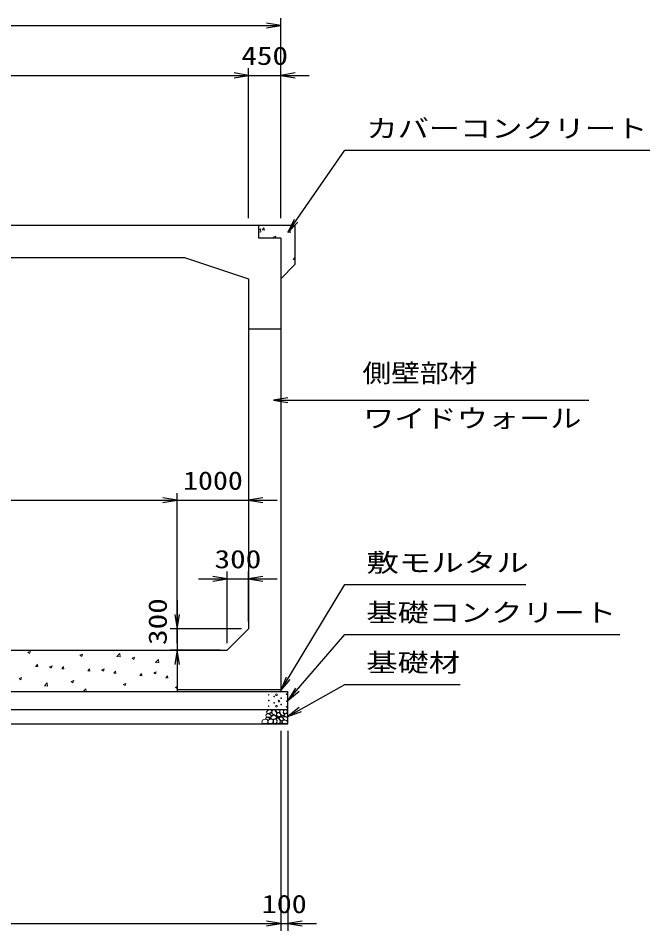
# Model space of a CAD drawing. Units: millimetres at full size. Extents: x 0 to 84100, y 0 to 59400.
# Drawn here: x 44822 to 53671, y 29520 to 42300 of the extents above; entities that cross this region are included whole.
import ezdxf
from ezdxf.enums import TextEntityAlignment as Align

# ---------------------------------------------------------------- set-up
doc = ezdxf.new("R2010")
doc.units = ezdxf.units.MM
for name, color, linetype, lineweight in [('D-DCR-HCHn', 4, 'Continuous', 9), ('D-STR-DIM', 7, 'Continuous', 25), ('D-STR-STRn', 1, 'Continuous', 25), ('D-STR-TXT', 7, 'Continuous', 25)]:
    doc.layers.add(name, color=color, linetype=linetype, lineweight=lineweight)
doc.styles.add('ＭＳ ゴシック', font='')
doc.styles.get('ＭＳ ゴシック').set_extended_font_data('MS Gothic')

# ---------------------------------------------------------------- blocks, each defined once
blk = doc.blocks.new('open_arrow')
at = {"color": 0, "linetype": 'Continuous', "lineweight": -2}
blk.add_lwpolyline([(7.5, 1.25), (0, 0), (7.5, -1.25)], dxfattribs=at)

msp = doc.modelspace()

# ---------------------------------------------------------------- linework, layer by layer
at = {"layer": 'D-DCR-HCHn'}
for p, q in [((48241.006, 39335.643), (48265.496, 39364.83)), ((48270.98, 39331.53), (48265.106, 39363.373)), ((48195, 39331.415), (48214.395, 39351.629)), ((48195, 39306.77), (48220.151, 39302.87)), ((48220.057, 39303.274), (48214.445, 39351.518)), ((48240.464, 39335.635), (48270.828, 39332.978)), ((48394.795, 39232.237), (48430.365, 39245.891)), ((48421.496, 39220), (48430.206, 39245.958)), ((48604.832, 39303.757), (48635.196, 39301.1)), ((48605.376, 39303.765), (48629.866, 39332.951)), ((48635.348, 39299.65), (48629.474, 39331.492)), ((48394.607, 39232.205), (48412.703, 39220)), ((48697.836, 39027.675), (48700, 39026.215)), ((48698.025, 39027.706), (48700, 39028.464)), ((48675.318, 38921.643), (48700, 38919.484)), ((48675.862, 38921.651), (48700, 38950.417)), ((48700, 38949.144), (48699.957, 38949.378)), ((44956.819, 33419.56), (44982.088, 33402.516)), ((44957.018, 33419.577), (44992.588, 33433.231)), ((44982.112, 33402.614), (44992.413, 33433.312)), ((45662.727, 33446.594), (45665.996, 33450)), ((45662.86, 33446.097), (45708.04, 33439.089)), ((45686.881, 33378.875), (45712.15, 33361.831)), ((45687.081, 33378.892), (45722.65, 33392.546)), ((45707.955, 33439.489), (45706.732, 33450)), ((45712.174, 33361.93), (45722.474, 33392.628)), ((46204.885, 33362.509), (46244.453, 33403.747)), ((46205.018, 33362.011), (46250.198, 33355.004)), ((46250.113, 33355.404), (46244.501, 33403.649)), ((46817.657, 33444.969), (46848.021, 33442.312)), ((46818.21, 33444.971), (46822.43, 33450)), ((46848.129, 33440.871), (46846.445, 33450)), ((45066.851, 33222.249), (45091.341, 33251.435)), ((45096.773, 33218.16), (45090.9, 33250.003)), ((45260.248, 33215.046), (45295.818, 33228.7)), ((45285.341, 33198.084), (45295.641, 33228.782)), ((46416.942, 33338.19), (46442.211, 33321.146)), ((46417.144, 33338.207), (46452.713, 33351.861)), ((46442.235, 33321.245), (46452.536, 33351.943)), ((46747.043, 33278.424), (46786.611, 33319.662)), ((46747.177, 33277.925), (46792.356, 33270.918)), ((46792.271, 33271.32), (46786.659, 33319.564)), ((45066.302, 33222.246), (45096.666, 33219.589)), ((45260.048, 33215.03), (45285.317, 33197.986)), ((45430.67, 33190.368), (45461.034, 33187.711)), ((45431.22, 33190.37), (45455.71, 33219.557)), ((45461.141, 33186.279), (45455.267, 33218.122)), ((45795.038, 33158.49), (45825.402, 33155.833)), ((45795.589, 33158.492), (45820.079, 33187.679)), ((45825.509, 33154.399), (45819.635, 33186.242)), ((45990.11, 33174.345), (46015.379, 33157.301)), ((45990.311, 33174.361), (46025.88, 33188.015)), ((46015.402, 33157.4), (46025.703, 33188.098)), ((46159.406, 33126.611), (46189.77, 33123.955)), ((46159.959, 33126.614), (46184.449, 33155.8)), ((46189.876, 33122.518), (46184.003, 33154.361)), ((46524.328, 33094.736), (46548.818, 33123.922)), ((46554.244, 33090.638), (46548.37, 33122.48)), ((46720.171, 33133.66), (46745.44, 33116.616)), ((46720.374, 33133.676), (46755.943, 33147.33)), ((46745.464, 33116.715), (46755.764, 33147.413)), ((44833.215, 33051.184), (44858.484, 33034.14)), ((44833.415, 33051.201), (44868.985, 33064.854)), ((44858.508, 33034.238), (44868.808, 33064.936)), ((45187.919, 32951.741), (45227.486, 32992.979)), ((45233.146, 32944.638), (45227.534, 32992.882)), ((45563.277, 33010.499), (45588.546, 32993.455)), ((45563.478, 33010.515), (45599.047, 33024.169)), ((45588.569, 32993.554), (45598.87, 33024.252)), ((46293.541, 32969.83), (46329.11, 32983.484)), ((46318.631, 32952.869), (46328.931, 32983.567)), ((46523.774, 33094.733), (46554.138, 33092.077)), ((46888.143, 33062.855), (46918.507, 33060.199)), ((46888.697, 33062.858), (46913.187, 33092.044)), ((46918.612, 33058.757), (46912.738, 33090.6)), ((45188.051, 32951.246), (45233.231, 32944.239)), ((45732.325, 32870), (45769.644, 32908.894)), ((45774.206, 32870), (45769.692, 32908.798)), ((46293.338, 32969.815), (46318.607, 32952.77)), ((47023.4, 32929.13), (47048.669, 32912.085)), ((47023.603, 32929.145), (47050, 32939.278)), ((47048.692, 32912.185), (47050, 32916.082))]:
    msp.add_line(p, q, dxfattribs=at)
for points in [[(48367.988, 32579.601), (48374.036, 32585.086), (48375.103, 32590.792), (48371.586, 32603.305), (48361.29, 32617.61), (48338.996, 32616.105), (48317.429, 32605.811), (48302.805, 32585.597), (48304.979, 32572.456), (48311.98, 32565.716), (48323.231, 32563.215), (48339.489, 32567.483), (48360.711, 32574.481)], [(48426.553, 32536.214), (48439.311, 32540.569), (48440.575, 32568.678), (48427.488, 32597.359), (48410.552, 32613.536), (48378.597, 32607.032), (48375.867, 32571.913), (48386.184, 32559.876), (48414.261, 32544.301)], [(48530.31, 32613.906), (48537.244, 32593.102), (48534.933, 32569.988), (48551.113, 32544.562), (48530.31, 32533.005), (48507.195, 32544.562), (48493.327, 32563.053), (48488.704, 32593.102), (48493.327, 32609.283), (48507.195, 32616.217)], [(48548.802, 32611.594), (48569.605, 32616.217), (48588.096, 32606.971), (48590.408, 32586.168), (48585.785, 32569.988), (48562.67, 32563.053), (48546.49, 32563.053), (48539.556, 32574.611), (48539.556, 32600.037)], [(48290.028, 32422.493), (48305.163, 32424.274), (48315.134, 32429.787), (48319.165, 32442.722), (48319.055, 32454.963), (48309.828, 32471.678), (48291.758, 32482.822), (48264.269, 32478.403), (48242.547, 32470.334), (48237.357, 32446.125), (48241.97, 32428.257), (48263.116, 32422.877)], [(48322.403, 32470.331), (48332.105, 32475.079), (48339.11, 32483.822), (48339.281, 32495.084), (48335.058, 32505.627), (48319.811, 32507.625), (48304.946, 32508.018), (48290.519, 32502.512), (48288.151, 32493.273), (48300.46, 32482.195), (48315.445, 32473.15)], [(48306.628, 32511.832), (48301.312, 32516.874), (48294.524, 32525.68), (48292.855, 32533.275), (48296.856, 32547.685), (48310.912, 32558.67), (48331.093, 32557.89), (48358.302, 32543.001), (48367.914, 32530.757), (48364.848, 32516.784), (48355.222, 32510.04), (48346.401, 32509.145), (48332.637, 32509.524), (48319.192, 32511.002)], [(48387.648, 32473.637), (48372.694, 32482.556), (48346.56, 32482.292), (48325.07, 32463.525), (48321.357, 32434.899), (48335.147, 32424.245), (48371.902, 32421.871), (48388.269, 32431.633), (48392.828, 32454.06)], [(48350.029, 32485.265), (48345.817, 32488.446), (48342.314, 32493.505), (48342.19, 32500.431), (48346.586, 32506.067), (48354.231, 32507.977), (48360.644, 32506.179), (48362.296, 32500.442), (48363.104, 32494.835), (48362.119, 32487.456), (48356.025, 32484.127)], [(48395.202, 32545.711), (48393.546, 32539.566), (48387.989, 32535.193), (48375.81, 32533.302), (48364.695, 32539.802), (48354.408, 32549.138), (48345.142, 32557.333), (48345.365, 32563.462), (48351.264, 32568.875), (48365.797, 32570.356), (48378.53, 32564.383), (48387.989, 32555.165), (48392.719, 32550.556)], [(48386.797, 32479.532), (48422.171, 32486.129), (48437.218, 32498.266), (48441.97, 32517.263), (48427.287, 32531.629), (48398.677, 32539.69), (48377.03, 32526.761), (48363.039, 32509.347), (48366.998, 32491.67)], [(48435.412, 32427.783), (48416.15, 32423.503), (48399.028, 32432.064), (48396.888, 32451.326), (48399.032, 32474.878), (48422.571, 32482.327), (48437.553, 32478.603), (48443.973, 32462.027), (48443.973, 32438.484)], [(48452.534, 32425.643), (48446.114, 32444.905), (48448.254, 32466.308), (48433.272, 32489.85), (48452.534, 32500.551), (48473.937, 32489.85), (48486.778, 32472.728), (48491.059, 32444.905), (48486.778, 32429.924), (48473.937, 32423.503)], [(48491.015, 32558.431), (48502.573, 32530.693), (48493.327, 32519.136), (48465.589, 32519.136), (48454.032, 32523.759), (48442.475, 32539.939), (48442.475, 32553.808), (48454.032, 32572.299), (48467.901, 32574.611)], [(48456.815, 32500.551), (48446.114, 32509.112), (48450.394, 32515.533), (48465.376, 32515.533), (48471.796, 32513.393), (48476.077, 32504.832), (48469.656, 32498.411)], [(48488.918, 32477.009), (48478.217, 32502.692), (48486.778, 32513.393), (48512.461, 32513.393), (48523.162, 32509.112), (48533.863, 32494.131), (48533.863, 32481.289), (48523.162, 32464.167), (48510.321, 32462.027)], [(48493.199, 32429.924), (48493.199, 32455.606), (48503.9, 32462.027), (48514.601, 32455.606), (48516.741, 32440.625), (48514.601, 32427.783), (48499.619, 32423.503)], [(48525.687, 32533.005), (48537.244, 32523.759), (48532.621, 32516.824), (48516.441, 32516.824), (48509.507, 32519.136), (48504.884, 32528.382), (48511.818, 32535.316)], [(48540.284, 32423.503), (48525.302, 32429.924), (48521.022, 32451.326), (48529.583, 32466.308), (48544.565, 32470.588), (48563.827, 32468.448), (48585.229, 32459.887), (48595.93, 32447.045), (48595.93, 32432.064), (48589.51, 32423.503), (48563.827, 32425.643)], [(48548.845, 32477.009), (48531.723, 32502.692), (48533.863, 32509.112), (48557.406, 32515.533), (48578.808, 32513.393), (48593.79, 32500.551), (48595.93, 32485.57), (48593.79, 32470.588), (48576.668, 32466.308)], [(48592.719, 32553.808), (48599.654, 32533.005), (48590.408, 32519.136), (48567.293, 32516.824), (48551.512, 32523.599), (48558.048, 32539.939), (48553.425, 32549.185), (48562.67, 32558.431), (48576.539, 32563.053)]]:
    msp.add_lwpolyline(points, close=True, dxfattribs=at)
msp.add_lwpolyline([(48456.568, 32618.547), (48473.907, 32616.446), (48485.742, 32608.701), (48485.374, 32589.819), (48479.486, 32576.087), (48464.975, 32576.185), (48444.893, 32579.153), (48435.201, 32593.689), (48425.918, 32603.492), (48423.116, 32614.345), (48435.901, 32618.547), (48456.918, 32618.547)], dxfattribs=at)
for centre, radius in [((48331.091, 32825.045), 4.5), ((48332.803, 32745.221), 4.5), ((48408.437, 32801.359), 4.5), ((48408.437, 32712.459), 4.5), ((48440.004, 32825.045), 11.25), ((48474.996, 32736.145), 11.25), ((48506.563, 32777.541), 4.5), ((48582.197, 32834.121), 4.5), ((48583.909, 32736.145), 4.5), ((48331.091, 32664.955), 4.5), ((48440.004, 32664.955), 11.25), ((48506.563, 32688.641), 4.5), ((48582.197, 32655.879), 4.5)]:
    msp.add_circle(centre, radius, dxfattribs=at)
at = {"layer": 'D-STR-DIM'}
for p, q in [((35600, 42200), (48500, 42200)), ((48500, 39500), (48500, 42300)), ((48050, 39500), (48050, 41600)), ((48050, 39500), (48050, 41600)), ((48500, 39500), (48500, 41600)), ((36050, 41500), (48050, 41500)), ((47650, 41500), (48900, 41500)), ((37050, 35550), (47050, 35550)), ((46650, 35550), (48450, 35550)), ((47050, 33550), (47050, 35650)), ((47050, 33550), (47050, 35650)), ((47750, 33550), (47750, 34550)), ((48050, 33850), (48050, 34550)), ((47350, 34450), (48450, 34450)), ((47050, 34150), (47050, 33050)), ((47950, 33750), (46950, 33750)), ((47650, 33450), (46950, 33450)), ((48500, 32320), (48500, 29520)), ((48500, 32320), (48500, 29520)), ((48600, 32320), (48600, 29520)), ((35600, 29620), (48500, 29620)), ((48100, 29620), (49000, 29620))]:
    msp.add_line(p, q, dxfattribs=at)
at = {"layer": 'D-STR-STRn'}
for p, q in [((35905, 39400), (48195, 39400)), ((48195, 39220), (48195, 39400)), ((48195, 39400), (48700, 39400)), ((48700, 39400), (48700, 38850)), ((48500, 39220), (48195, 39220)), ((48500, 39220), (48500, 32900)), ((36950, 38950), (47150, 38950)), ((47150, 38950), (48050, 38650)), ((48700, 38850), (48500, 38650)), ((48050, 38650), (48050, 33750)), ((48050, 37950), (48500, 37950)), ((47750, 33450), (48050, 33750)), ((36350, 33450), (47750, 33450)), ((47050, 33450), (47050, 32870)), ((35500, 32870), (48600, 32870)), ((47050, 32900), (48500, 32900)), ((48500, 32900), (48500, 32870)), ((48600, 32420), (48600, 32870)), ((35500, 32620), (48600, 32620)), ((35500, 32420), (48600, 32420))]:
    msp.add_line(p, q, dxfattribs=at)
at = {"layer": 'D-STR-TXT'}
for points in [[(48600, 39300), (49400, 40451.777), (49600, 40451.777), (53670.812, 40451.777)], [(48400, 36950), (49345.788, 36950), (49545.788, 36950), (52815.331, 36950)], [(48500, 32885), (49400, 34370), (49600, 34370), (51933.249, 34370)], [(48600, 32745), (49400, 33670), (49600, 33670), (53251.523, 33670)], [(48600, 32520), (49400, 32970), (49600, 32970), (51014.721, 32970)]]:
    msp.add_lwpolyline(points, dxfattribs=at)

# ---------------------------------------------------------------- block references
at = {"layer": 'D-STR-DIM', "xscale": 26.7, "yscale": 26.7}
for p, rotation in [((48500, 42200), 180), ((48050, 41500), 180), ((48050, 41500), 180), ((47050, 35550), 180), ((47050, 35550), 180), ((47750, 34450), 180), ((47050, 33750), 90), ((47050, 33450), 270), ((48500, 29620), 180), ((48500, 29620), 180)]:
    msp.add_blockref('open_arrow', p, dxfattribs=dict(at, rotation=rotation))
for p in [(48500, 41500), (48050, 35550), (48050, 34450), (48600, 29620)]:
    msp.add_blockref('open_arrow', p, dxfattribs=at)
at = {"layer": 'D-STR-TXT', "xscale": 26.7, "yscale": 26.7}
for p, rotation in [((48600, 39300), 55.2), ((48500, 32885), 58.8), ((48600, 32745), 49.1), ((48600, 32520), 29.4)]:
    msp.add_blockref('open_arrow', p, dxfattribs=dict(at, rotation=rotation))
msp.add_blockref('open_arrow', (48400, 36950), dxfattribs=at)

# ---------------------------------------------------------------- texts
at = {"layer": 'D-STR-DIM', "style": 'ＭＳ ゴシック'}
for s, width, p in [('450', 1.25, (48275, 41775)), ('1000', 1.2, (47550, 35825)), ('300', 1.25, (47900, 34725)), ('100', 1.2, (48550, 29895))]:
    msp.add_text(s, height=256.6, dxfattribs=dict(at, width=width)).set_placement(p, align=Align.MIDDLE_CENTER)
at = {"layer": 'D-STR-DIM', "style": 'ＭＳ ゴシック', "width": 1.25}
msp.add_text('300', height=256.6, rotation=90, dxfattribs=at).set_placement((46775, 33850), align=Align.MIDDLE_CENTER)
at = {"layer": 'D-STR-TXT', "style": 'ＭＳ ゴシック'}
for s, width, p in [('カバーコンクリート', 1.25, (49700, 40551.777)), ('ワイドウォール', 1.25, (49652.895, 36491.371)), ('敷モルタル', 1.3, (49700, 34470)), ('基礎コンクリート', 1.25, (49700, 33770)), ('基礎材', 1.25, (49700, 33070))]:
    msp.add_text(s, height=256.6, dxfattribs=dict(at, width=width)).set_placement(p, align=Align.BOTTOM_LEFT)
at = {"layer": 'D-STR-TXT', "style": 'ＭＳ ゴシック', "width": 1.15}
msp.add_text('側壁部材\u3000\u3000\u3000\u3000', height=256.6, dxfattribs=at).set_placement((49645.788, 37458.629), align=Align.TOP_LEFT)

doc.saveas('drawing.dxf')
